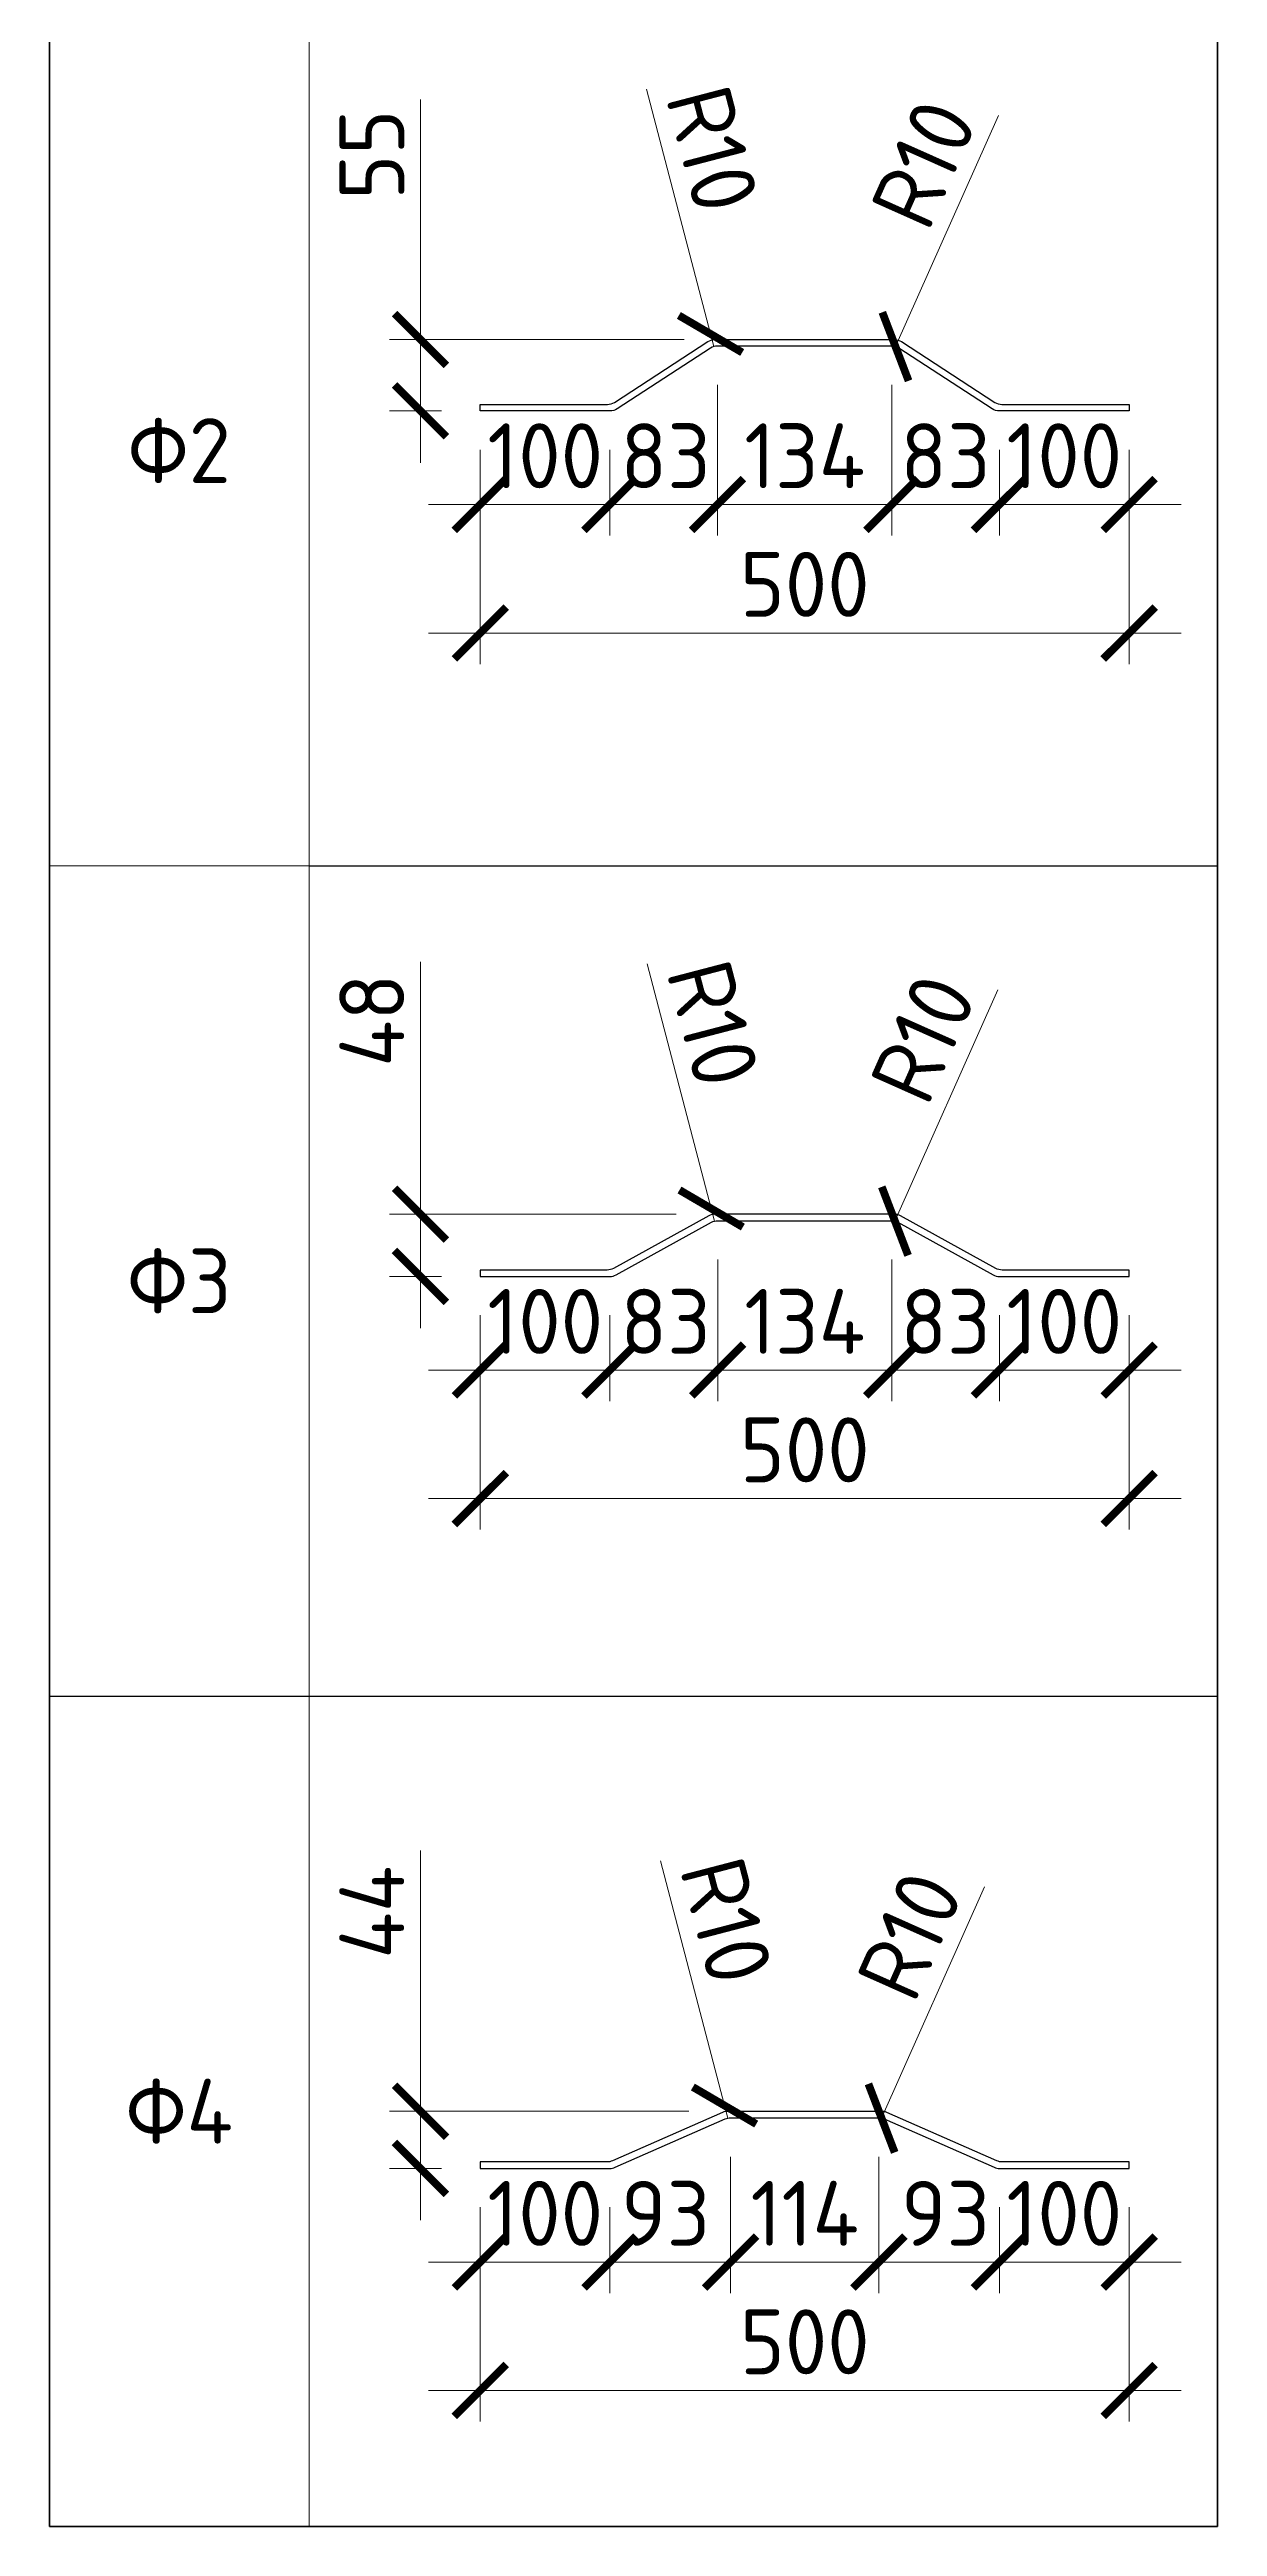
# Model space of a CAD drawing. Header units: millimetres. Extents: x -65574 to 111613, y -106550 to -50518.
# Drawn here: x 110592 to 111492, y -73255 to -71346 of the extents above; entities that cross this region are included whole.
import ezdxf

# ---------------------------------------------------------------- set-up
doc = ezdxf.new("R2010")
doc.units = ezdxf.units.MM
doc.layers.get('Defpoints').update_dxf_attribs({"color": 6})
doc.styles.add('GOST-2.304_Type-B', font='GOST Common.ttf')
doc.dimstyles.new('УРСТ', dxfattribs={"dimtxt": 2.5, "dimasz": 2, "dimexe": 1.2, "dimexo": 1.5, "dimtad": 1, "dimdec": 0, "dimrnd": 1, "dimtxsty": 'GOST-2.304_Type-B', "dimblk": 'ARCHTICK', "dimcen": 2, "dimdle": 2, "dimazin": 3, "dimtfac": 1, "dimtdec": 0, "dimtmove": 1, "dimatfit": 0, "dimldrblk": 'NONE', "dimlwd": 15, "dimlwe": 15, "dimarcsym": 0})

# ---------------------------------------------------------------- blocks, each defined once
blk = doc.blocks.new('*T36')
at = {"color": 7, "lineweight": 50, "transparency": 16777216}
for p, q in [((0, 0), (900, 0)), ((0, 0), (0, -6910)), ((900, 0), (900, -6910)), ((0, -6910), (900, -6910))]:
    blk.add_line(p, q, dxfattribs=at)
at = {"color": 7, "lineweight": 20, "transparency": 16777216}
for p, q in [((200, 0), (200, -6910)), ((0, -150), (900, -150)), ((0, -950), (900, -950)), ((0, -1750), (900, -1750)), ((0, -2750), (900, -2750)), ((0, -3550), (900, -3550)), ((200, -4350), (900, -4350)), ((0, -4990), (900, -4990))]:
    blk.add_line(p, q, dxfattribs=at)
at = {"color": 0, "lineweight": -2, "transparency": 16777216}
blk.add_line((0, -4350), (200, -4350), dxfattribs=at)
at = {"color": 7, "lineweight": 15, "transparency": 16777216}
blk.add_line((0, -5630), (900, -5630), dxfattribs=at)
at = {"color": 7, "lineweight": -2, "transparency": 16777216}
blk.add_line((0, -6270), (900, -6270), dxfattribs=at)
at = {"transparency": 16777216, "attachment_point": 5, "style": 'GOST-2.304_Type-B'}
for s, insert, char_height, width in [('Поз.', (100, -75), 50, 199.4), ('{\\H20x;Эскиз}', (550, -75), 2.5, 699.4), ('{\\H0.28571x;11}', (100, -550), 175, 199.4), ('12', (100, -1350), 50, 199.4), ('{\\H0.28571x;13}', (100, -2250), 175, 199.4), ('14', (100, -3150), 50, 199.4), ('{\\H0.28571x;15}', (100, -3950), 175, 199.4), ('Ф1', (100, -4670), 50, 199.4), ('Ф2', (100, -5310), 50, 199.4), ('Ф3', (100, -5950), 50, 199.4), ('Ф4', (100, -6590), 50, 199.4)]:
    blk.add_mtext(s, dxfattribs=dict(at, insert=insert, char_height=char_height, width=width))
blk = doc.blocks.new('_ArchTick')
at = {"color": 0, "linetype": 'ByBlock', "const_width": 0.15}
blk.add_lwpolyline([(-0.5, -0.5), (0.5, 0.5)], dxfattribs=at)
blk = doc.blocks.new('*D48')
at = {"color": 0, "lineweight": 15, "transparency": 16777216}
for p, q in [((110924.4, -71654.3), (110924.4, -71720.4)), ((111024.3, -71654.3), (111024.3, -71720.4)), ((110884.4, -71696.4), (111064.3, -71696.4))]:
    blk.add_line(p, q, dxfattribs=at)
at = {"layer": 'Defpoints', "color": 0, "lineweight": -2, "transparency": 16777216}
for p in [(110924.4, -71624.3), (111024.3, -71624.3), (111024.3, -71696.4)]:
    blk.add_point(p, dxfattribs=at)
at = {"color": 0, "lineweight": 15, "transparency": 16777216, "xscale": 40, "yscale": 40, "zscale": 40, "rotation": 180}
blk.add_blockref('_ArchTick', (110924.4, -71696.4), dxfattribs=at)
at = {"color": 0, "lineweight": 15, "transparency": 16777216, "xscale": 40, "yscale": 40, "zscale": 40}
blk.add_blockref('_ArchTick', (111024.3, -71696.4), dxfattribs=at)
at = {"color": 0, "lineweight": 15, "transparency": 16777216, "insert": (110974.4, -71658.9), "char_height": 50, "attachment_point": 5, "style": 'GOST-2.304_Type-B'}
blk.add_mtext('\\A1;100', dxfattribs=at)
blk = doc.blocks.new('_None')
blk = doc.blocks.new('*D49')
at = {"color": 0, "lineweight": 15, "transparency": 16777216}
for p, q in [((111107.2, -71604.3), (111107.2, -71720.4)), ((111024.3, -71654.3), (111024.3, -71720.4)), ((110984.3, -71696.4), (111147.2, -71696.4))]:
    blk.add_line(p, q, dxfattribs=at)
at = {"layer": 'Defpoints', "color": 0, "lineweight": -2, "transparency": 16777216}
for p in [(111107.2, -71574.3), (111024.3, -71624.3), (111107.2, -71696.4)]:
    blk.add_point(p, dxfattribs=at)
at = {"color": 0, "lineweight": 15, "transparency": 16777216, "xscale": 40, "yscale": 40, "zscale": 40, "rotation": 180}
blk.add_blockref('_ArchTick', (111024.3, -71696.4), dxfattribs=at)
at = {"color": 0, "lineweight": 15, "transparency": 16777216, "xscale": 40, "yscale": 40, "zscale": 40}
blk.add_blockref('_ArchTick', (111107.2, -71696.4), dxfattribs=at)
at = {"color": 0, "lineweight": 15, "transparency": 16777216, "insert": (111067.2, -71658.9), "char_height": 50, "attachment_point": 5, "style": 'GOST-2.304_Type-B'}
blk.add_mtext('\\A1;83', dxfattribs=at)
blk = doc.blocks.new('*D50')
at = {"color": 0, "lineweight": 15, "transparency": 16777216}
for p, q in [((111107.2, -71604.3), (111107.2, -71720.4)), ((111241.5, -71604.3), (111241.5, -71720.4)), ((111067.2, -71696.4), (111281.5, -71696.4))]:
    blk.add_line(p, q, dxfattribs=at)
at = {"layer": 'Defpoints', "color": 0, "lineweight": -2, "transparency": 16777216}
for p in [(111107.2, -71574.3), (111241.5, -71574.3), (111241.5, -71696.4)]:
    blk.add_point(p, dxfattribs=at)
at = {"color": 0, "lineweight": 15, "transparency": 16777216, "xscale": 40, "yscale": 40, "zscale": 40, "rotation": 180}
blk.add_blockref('_ArchTick', (111107.2, -71696.4), dxfattribs=at)
at = {"color": 0, "lineweight": 15, "transparency": 16777216, "xscale": 40, "yscale": 40, "zscale": 40}
blk.add_blockref('_ArchTick', (111241.5, -71696.4), dxfattribs=at)
at = {"color": 0, "lineweight": 15, "transparency": 16777216, "insert": (111174.4, -71658.9), "char_height": 50, "attachment_point": 5, "style": 'GOST-2.304_Type-B'}
blk.add_mtext('\\A1;134', dxfattribs=at)
blk = doc.blocks.new('*D51')
at = {"color": 0, "lineweight": 15, "transparency": 16777216}
for p, q in [((111241.5, -71604.3), (111241.5, -71720.4)), ((111324.4, -71654.3), (111324.4, -71720.4)), ((111201.5, -71696.4), (111364.4, -71696.4))]:
    blk.add_line(p, q, dxfattribs=at)
at = {"layer": 'Defpoints', "color": 0, "lineweight": -2, "transparency": 16777216}
for p in [(111241.5, -71574.3), (111324.4, -71624.3), (111324.4, -71696.4)]:
    blk.add_point(p, dxfattribs=at)
at = {"color": 0, "lineweight": 15, "transparency": 16777216, "xscale": 40, "yscale": 40, "zscale": 40, "rotation": 180}
blk.add_blockref('_ArchTick', (111241.5, -71696.4), dxfattribs=at)
at = {"color": 0, "lineweight": 15, "transparency": 16777216, "xscale": 40, "yscale": 40, "zscale": 40}
blk.add_blockref('_ArchTick', (111324.4, -71696.4), dxfattribs=at)
at = {"color": 0, "lineweight": 15, "transparency": 16777216, "insert": (111282.9, -71658.9), "char_height": 50, "attachment_point": 5, "style": 'GOST-2.304_Type-B'}
blk.add_mtext('\\A1;83', dxfattribs=at)
blk = doc.blocks.new('*D52')
at = {"color": 0, "lineweight": 15, "transparency": 16777216}
for p, q in [((111324.4, -71654.3), (111324.4, -71720.4)), ((111424.4, -71654.3), (111424.4, -71720.4)), ((111284.4, -71696.4), (111464.4, -71696.4))]:
    blk.add_line(p, q, dxfattribs=at)
at = {"layer": 'Defpoints', "color": 0, "lineweight": -2, "transparency": 16777216}
for p in [(111324.4, -71624.3), (111424.4, -71624.3), (111424.4, -71696.4)]:
    blk.add_point(p, dxfattribs=at)
at = {"color": 0, "lineweight": 15, "transparency": 16777216, "xscale": 40, "yscale": 40, "zscale": 40, "rotation": 180}
blk.add_blockref('_ArchTick', (111324.4, -71696.4), dxfattribs=at)
at = {"color": 0, "lineweight": 15, "transparency": 16777216, "xscale": 40, "yscale": 40, "zscale": 40}
blk.add_blockref('_ArchTick', (111424.4, -71696.4), dxfattribs=at)
at = {"color": 0, "lineweight": 15, "transparency": 16777216, "insert": (111374.4, -71658.9), "char_height": 50, "attachment_point": 5, "style": 'GOST-2.304_Type-B'}
blk.add_mtext('\\A1;100', dxfattribs=at)
blk = doc.blocks.new('*D53')
at = {"color": 0, "lineweight": 15, "transparency": 16777216}
for p, q in [((110924.4, -71654.3), (110924.4, -71819.5)), ((111424.4, -71654.3), (111424.4, -71819.5)), ((110884.4, -71795.5), (111464.4, -71795.5))]:
    blk.add_line(p, q, dxfattribs=at)
at = {"layer": 'Defpoints', "color": 0, "lineweight": -2, "transparency": 16777216}
for p in [(110924.4, -71624.3), (111424.4, -71624.3), (111424.4, -71795.5)]:
    blk.add_point(p, dxfattribs=at)
at = {"color": 0, "lineweight": 15, "transparency": 16777216, "xscale": 40, "yscale": 40, "zscale": 40, "rotation": 180}
blk.add_blockref('_ArchTick', (110924.4, -71795.5), dxfattribs=at)
at = {"color": 0, "lineweight": 15, "transparency": 16777216, "xscale": 40, "yscale": 40, "zscale": 40}
blk.add_blockref('_ArchTick', (111424.4, -71795.5), dxfattribs=at)
at = {"color": 0, "lineweight": 15, "transparency": 16777216, "insert": (111174.4, -71758), "char_height": 50, "attachment_point": 5, "style": 'GOST-2.304_Type-B'}
blk.add_mtext('\\A1;500', dxfattribs=at)
blk = doc.blocks.new('*D54')
at = {"color": 0, "lineweight": 15, "transparency": 16777216}
for p, q in [((110878.3, -71384.3), (110878.3, -71569.3)), ((110878.3, -71569.3), (110878.3, -71529.3)), ((111081.6, -71569.3), (110854.3, -71569.3)), ((110878.3, -71569.3), (110878.3, -71624.3)), ((110878.3, -71569.3), (110878.3, -71624.3)), ((110894.4, -71624.3), (110854.3, -71624.3)), ((110878.3, -71624.3), (110878.3, -71664.3))]:
    blk.add_line(p, q, dxfattribs=at)
at = {"layer": 'Defpoints', "color": 0, "lineweight": -2, "transparency": 16777216}
for p in [(111111.6, -71569.3), (110878.3, -71624.3), (110924.4, -71624.3)]:
    blk.add_point(p, dxfattribs=at)
at = {"color": 0, "lineweight": 15, "transparency": 16777216, "xscale": 40, "yscale": 40, "zscale": 40}
for p, rotation in [((110878.3, -71569.3), 270), ((110878.3, -71624.3), 90)]:
    blk.add_blockref('_ArchTick', p, dxfattribs=dict(at, rotation=rotation))
at = {"color": 0, "lineweight": 15, "transparency": 16777216, "insert": (110840.8, -71426.8), "char_height": 50, "attachment_point": 5, "rotation": 90, "style": 'GOST-2.304_Type-B'}
blk.add_mtext('\\A1;55', dxfattribs=at)
blk = doc.blocks.new('*D55')
at = {"color": 0, "lineweight": 15, "transparency": 16777216}
blk.add_line((111323.7, -71396.6), (111244.3, -71574.7), dxfattribs=at)
at = {"layer": 'Defpoints', "color": 0, "lineweight": -2, "transparency": 16777216}
for p in [(111248.4, -71565.6), (111244.3, -71574.7)]:
    blk.add_point(p, dxfattribs=at)
at = {"color": 0, "lineweight": 15, "transparency": 16777216, "xscale": 40, "yscale": 40, "zscale": 40, "rotation": 245.9743672828913}
blk.add_blockref('_ArchTick', (111244.3, -71574.7), dxfattribs=at)
at = {"color": 0, "lineweight": 15, "transparency": 16777216, "insert": (111266.1, -71433.8), "char_height": 50, "attachment_point": 5, "rotation": 65.9744, "style": 'GOST-2.304_Type-B'}
blk.add_mtext('\\A1;R10', dxfattribs=at)
blk = doc.blocks.new('*D56')
at = {"color": 0, "lineweight": 15, "transparency": 16777216}
for p in [(111052.5, -71376.4), (111104.4, -71574.7)]:
    blk.add_line(p, (111101.8, -71565), dxfattribs=at)
at = {"layer": 'Defpoints', "color": 0, "lineweight": -2, "transparency": 16777216}
for p in [(111101.8, -71565), (111104.4, -71574.7)]:
    blk.add_point(p, dxfattribs=at)
at = {"color": 0, "lineweight": 15, "transparency": 16777216, "xscale": 40, "yscale": 40, "zscale": 40, "rotation": 284.660519879294}
blk.add_blockref('_ArchTick', (111101.8, -71565), dxfattribs=at)
at = {"color": 0, "lineweight": 15, "transparency": 16777216, "insert": (111103.3, -71422.5), "char_height": 50, "attachment_point": 5, "rotation": 284.6605, "style": 'GOST-2.304_Type-B'}
blk.add_mtext('\\A1;R10', dxfattribs=at)
blk = doc.blocks.new('ф-3')
at = {"color": 2, "lineweight": -2}
blk.add_lwpolyline([(50719.5, -71227.4, 0.145063), (50721.1, -71222), (50721.1, -71152.8), (50721.1, -71083.6, 0.145063), (50719.5, -71078.2), (50672.7, -71006.2, -0.145063), (50671.1, -71000.8), (50671.1, -70902.8), (50666.1, -70902.8), (50666.1, -71002.8, 0.145063), (50667.7, -71008.2), (50714.5, -71080.2, -0.145063), (50716.1, -71085.7), (50716.1, -71152.8), (50716.1, -71219.9, -0.145063), (50714.5, -71225.4), (50667.7, -71297.3, 0.145063), (50666.1, -71302.8), (50666.1, -71402.8), (50671.1, -71402.8), (50671.1, -71304.8, -0.145063), (50672.7, -71299.4)], format="xyb", close=True, dxfattribs=at)
blk = doc.blocks.new('ФИКСАТОРРРРР')
at = {"color": 6, "lineweight": -2}
blk.add_lwpolyline([(109575.7, -70972.8), (109477.9, -70972.8, -0.126741), (109473, -70971.5), (109399.6, -70931, 0.126741), (109394.8, -70929.8), (109325.7, -70929.8), (109256.7, -70929.8, 0.126741), (109251.8, -70931), (109178.4, -70971.5, -0.126741), (109173.6, -70972.8), (109075.7, -70972.8), (109075.7, -70977.8), (109175.6, -70977.8, 0.126741), (109180.4, -70976.5), (109253.9, -70936, -0.126741), (109258.7, -70934.8), (109325.7, -70934.8), (109392.8, -70934.8, -0.126741), (109397.6, -70936), (109471, -70976.5, 0.126741), (109475.8, -70977.8), (109575.7, -70977.8)], format="xyb", close=True, dxfattribs=at)
blk = doc.blocks.new('ываыуааыу')
at = {"color": 3, "lineweight": -2}
blk.add_lwpolyline([(109751.9, 31840.3), (109836.7, 31803, 0.103926), (109840.8, 31802.1), (109938.6, 31802.1), (109938.6, 31797.1), (109838.7, 31797.1, -0.103926), (109834.7, 31798), (109749.8, 31835.3, 0.103926), (109745.8, 31836.1), (109631.5, 31836.1, 0.103926), (109627.4, 31835.3), (109542.6, 31798, -0.103926), (109538.5, 31797.1), (109438.6, 31797.1), (109438.6, 31802.1), (109536.5, 31802.1, 0.103926), (109540.5, 31803), (109625.3, 31840.3, -0.103926), (109629.4, 31841.1), (109747.9, 31841.1, -0.103926)], format="xyb", close=True, dxfattribs=at)
blk = doc.blocks.new('*D206')
at = {"color": 0, "lineweight": 15, "transparency": 16777216}
blk.add_line((111323.3, -72070.6), (111243.9, -72248.8), dxfattribs=at)
at = {"layer": 'Defpoints', "color": 0, "lineweight": -2, "transparency": 16777216}
for p in [(111248, -72239.6), (111243.9, -72248.8)]:
    blk.add_point(p, dxfattribs=at)
at = {"color": 0, "lineweight": 15, "transparency": 16777216, "xscale": 40, "yscale": 40, "zscale": 40, "rotation": 245.9743672828913}
blk.add_blockref('_ArchTick', (111243.9, -72248.8), dxfattribs=at)
at = {"color": 0, "lineweight": 15, "transparency": 16777216, "insert": (111265.6, -72107.9), "char_height": 50, "attachment_point": 5, "rotation": 65.9744, "style": 'GOST-2.304_Type-B'}
blk.add_mtext('\\A1;R10', dxfattribs=at)
blk = doc.blocks.new('*D207')
at = {"color": 0, "lineweight": 15, "transparency": 16777216}
for p in [(111052.9, -72050.4), (111104.8, -72248.8)]:
    blk.add_line(p, (111102.3, -72239.1), dxfattribs=at)
at = {"layer": 'Defpoints', "color": 0, "lineweight": -2, "transparency": 16777216}
for p in [(111102.3, -72239.1), (111104.8, -72248.8)]:
    blk.add_point(p, dxfattribs=at)
at = {"color": 0, "lineweight": 15, "transparency": 16777216, "xscale": 40, "yscale": 40, "zscale": 40, "rotation": 284.660519879294}
blk.add_blockref('_ArchTick', (111102.3, -72239.1), dxfattribs=at)
at = {"color": 0, "lineweight": 15, "transparency": 16777216, "insert": (111103.8, -72096.6), "char_height": 50, "attachment_point": 5, "rotation": 284.6605, "style": 'GOST-2.304_Type-B'}
blk.add_mtext('\\A1;R10', dxfattribs=at)
blk = doc.blocks.new('*D208')
at = {"color": 0, "lineweight": 15, "transparency": 16777216}
for p, q in [((110924.4, -72321.4), (110924.4, -72387.6)), ((111024.3, -72321.4), (111024.3, -72387.6)), ((110884.4, -72363.6), (111064.3, -72363.6))]:
    blk.add_line(p, q, dxfattribs=at)
at = {"layer": 'Defpoints', "color": 0, "lineweight": -2, "transparency": 16777216}
for p in [(110924.4, -72291.4), (111024.3, -72291.4), (111024.3, -72363.6)]:
    blk.add_point(p, dxfattribs=at)
at = {"color": 0, "lineweight": 15, "transparency": 16777216, "xscale": 40, "yscale": 40, "zscale": 40, "rotation": 180}
blk.add_blockref('_ArchTick', (110924.4, -72363.6), dxfattribs=at)
at = {"color": 0, "lineweight": 15, "transparency": 16777216, "xscale": 40, "yscale": 40, "zscale": 40}
blk.add_blockref('_ArchTick', (111024.3, -72363.6), dxfattribs=at)
at = {"color": 0, "lineweight": 15, "transparency": 16777216, "insert": (110974.4, -72326.1), "char_height": 50, "attachment_point": 5, "style": 'GOST-2.304_Type-B'}
blk.add_mtext('\\A1;100', dxfattribs=at)
blk = doc.blocks.new('*D209')
at = {"color": 0, "lineweight": 15, "transparency": 16777216}
for p, q in [((111107.3, -72278.4), (111107.3, -72387.6)), ((111024.3, -72321.4), (111024.3, -72387.6)), ((110984.3, -72363.6), (111147.3, -72363.6))]:
    blk.add_line(p, q, dxfattribs=at)
at = {"layer": 'Defpoints', "color": 0, "lineweight": -2, "transparency": 16777216}
for p in [(111107.3, -72248.4), (111024.3, -72291.4), (111107.3, -72363.6)]:
    blk.add_point(p, dxfattribs=at)
at = {"color": 0, "lineweight": 15, "transparency": 16777216, "xscale": 40, "yscale": 40, "zscale": 40, "rotation": 180}
blk.add_blockref('_ArchTick', (111024.3, -72363.6), dxfattribs=at)
at = {"color": 0, "lineweight": 15, "transparency": 16777216, "xscale": 40, "yscale": 40, "zscale": 40}
blk.add_blockref('_ArchTick', (111107.3, -72363.6), dxfattribs=at)
at = {"color": 0, "lineweight": 15, "transparency": 16777216, "insert": (111067.2, -72326.1), "char_height": 50, "attachment_point": 5, "style": 'GOST-2.304_Type-B'}
blk.add_mtext('\\A1;83', dxfattribs=at)
blk = doc.blocks.new('*D210')
at = {"color": 0, "lineweight": 15, "transparency": 16777216}
for p, q in [((111107.3, -72278.4), (111107.3, -72387.6)), ((111241.4, -72278.4), (111241.4, -72387.6)), ((111067.3, -72363.6), (111281.4, -72363.6))]:
    blk.add_line(p, q, dxfattribs=at)
at = {"layer": 'Defpoints', "color": 0, "lineweight": -2, "transparency": 16777216}
for p in [(111107.3, -72248.4), (111241.4, -72248.4), (111241.4, -72363.6)]:
    blk.add_point(p, dxfattribs=at)
at = {"color": 0, "lineweight": 15, "transparency": 16777216, "xscale": 40, "yscale": 40, "zscale": 40, "rotation": 180}
blk.add_blockref('_ArchTick', (111107.3, -72363.6), dxfattribs=at)
at = {"color": 0, "lineweight": 15, "transparency": 16777216, "xscale": 40, "yscale": 40, "zscale": 40}
blk.add_blockref('_ArchTick', (111241.4, -72363.6), dxfattribs=at)
at = {"color": 0, "lineweight": 15, "transparency": 16777216, "insert": (111174.4, -72326.1), "char_height": 50, "attachment_point": 5, "style": 'GOST-2.304_Type-B'}
blk.add_mtext('\\A1;134', dxfattribs=at)
blk = doc.blocks.new('*D211')
at = {"color": 0, "lineweight": 15, "transparency": 16777216}
for p, q in [((111241.4, -72278.4), (111241.4, -72387.6)), ((111324.4, -72321.4), (111324.4, -72387.6)), ((111201.4, -72363.6), (111364.4, -72363.6))]:
    blk.add_line(p, q, dxfattribs=at)
at = {"layer": 'Defpoints', "color": 0, "lineweight": -2, "transparency": 16777216}
for p in [(111241.4, -72248.4), (111324.4, -72291.4), (111324.4, -72363.6)]:
    blk.add_point(p, dxfattribs=at)
at = {"color": 0, "lineweight": 15, "transparency": 16777216, "xscale": 40, "yscale": 40, "zscale": 40, "rotation": 180}
blk.add_blockref('_ArchTick', (111241.4, -72363.6), dxfattribs=at)
at = {"color": 0, "lineweight": 15, "transparency": 16777216, "xscale": 40, "yscale": 40, "zscale": 40}
blk.add_blockref('_ArchTick', (111324.4, -72363.6), dxfattribs=at)
at = {"color": 0, "lineweight": 15, "transparency": 16777216, "insert": (111282.9, -72326.1), "char_height": 50, "attachment_point": 5, "style": 'GOST-2.304_Type-B'}
blk.add_mtext('\\A1;83', dxfattribs=at)
blk = doc.blocks.new('*D212')
at = {"color": 0, "lineweight": 15, "transparency": 16777216}
for p, q in [((111324.4, -72321.4), (111324.4, -72387.6)), ((111424.4, -72321.4), (111424.4, -72387.6)), ((111284.4, -72363.6), (111464.4, -72363.6))]:
    blk.add_line(p, q, dxfattribs=at)
at = {"layer": 'Defpoints', "color": 0, "lineweight": -2, "transparency": 16777216}
for p in [(111324.4, -72291.4), (111424.4, -72291.4), (111424.4, -72363.6)]:
    blk.add_point(p, dxfattribs=at)
at = {"color": 0, "lineweight": 15, "transparency": 16777216, "xscale": 40, "yscale": 40, "zscale": 40, "rotation": 180}
blk.add_blockref('_ArchTick', (111324.4, -72363.6), dxfattribs=at)
at = {"color": 0, "lineweight": 15, "transparency": 16777216, "xscale": 40, "yscale": 40, "zscale": 40}
blk.add_blockref('_ArchTick', (111424.4, -72363.6), dxfattribs=at)
at = {"color": 0, "lineweight": 15, "transparency": 16777216, "insert": (111374.4, -72326.1), "char_height": 50, "attachment_point": 5, "style": 'GOST-2.304_Type-B'}
blk.add_mtext('\\A1;100', dxfattribs=at)
blk = doc.blocks.new('*D213')
at = {"color": 0, "lineweight": 15, "transparency": 16777216}
for p, q in [((110924.4, -72321.4), (110924.4, -72486.6)), ((111424.4, -72321.4), (111424.4, -72486.6)), ((110884.4, -72462.6), (111464.4, -72462.6))]:
    blk.add_line(p, q, dxfattribs=at)
at = {"layer": 'Defpoints', "color": 0, "lineweight": -2, "transparency": 16777216}
for p in [(110924.4, -72291.4), (111424.4, -72291.4), (111424.4, -72462.6)]:
    blk.add_point(p, dxfattribs=at)
at = {"color": 0, "lineweight": 15, "transparency": 16777216, "xscale": 40, "yscale": 40, "zscale": 40, "rotation": 180}
blk.add_blockref('_ArchTick', (110924.4, -72462.6), dxfattribs=at)
at = {"color": 0, "lineweight": 15, "transparency": 16777216, "xscale": 40, "yscale": 40, "zscale": 40}
blk.add_blockref('_ArchTick', (111424.4, -72462.6), dxfattribs=at)
at = {"color": 0, "lineweight": 15, "transparency": 16777216, "insert": (111174.4, -72425.1), "char_height": 50, "attachment_point": 5, "style": 'GOST-2.304_Type-B'}
blk.add_mtext('\\A1;500', dxfattribs=at)
blk = doc.blocks.new('*D214')
at = {"color": 0, "lineweight": 15, "transparency": 16777216}
for p, q in [((110878.3, -72049), (110878.3, -72243.4)), ((110878.3, -72243.4), (110878.3, -72203.4)), ((111075.3, -72243.4), (110854.3, -72243.4)), ((110878.3, -72243.4), (110878.3, -72291.4)), ((110878.3, -72243.4), (110878.3, -72291.4)), ((110894.4, -72291.4), (110854.3, -72291.4)), ((110878.3, -72291.4), (110878.3, -72331.4))]:
    blk.add_line(p, q, dxfattribs=at)
at = {"layer": 'Defpoints', "color": 0, "lineweight": -2, "transparency": 16777216}
for p in [(111105.3, -72243.4), (110878.3, -72291.4), (110924.4, -72291.4)]:
    blk.add_point(p, dxfattribs=at)
at = {"color": 0, "lineweight": 15, "transparency": 16777216, "xscale": 40, "yscale": 40, "zscale": 40}
for p, rotation in [((110878.3, -72243.4), 270), ((110878.3, -72291.4), 90)]:
    blk.add_blockref('_ArchTick', p, dxfattribs=dict(at, rotation=rotation))
at = {"color": 0, "lineweight": 15, "transparency": 16777216, "insert": (110840.8, -72094), "char_height": 50, "attachment_point": 5, "rotation": 90, "style": 'GOST-2.304_Type-B'}
blk.add_mtext('\\A1;48', dxfattribs=at)
blk = doc.blocks.new('*D215')
at = {"color": 0, "lineweight": 15, "transparency": 16777216}
blk.add_line((111313, -72762), (111233.6, -72940.2), dxfattribs=at)
at = {"layer": 'Defpoints', "color": 0, "lineweight": -2, "transparency": 16777216}
for p in [(111233.6, -72940.2), (111237.6, -72931)]:
    blk.add_point(p, dxfattribs=at)
at = {"color": 0, "lineweight": 15, "transparency": 16777216, "xscale": 40, "yscale": 40, "zscale": 40, "rotation": 245.9743672829674}
blk.add_blockref('_ArchTick', (111233.6, -72940.2), dxfattribs=at)
at = {"color": 0, "lineweight": 15, "transparency": 16777216, "insert": (111255.3, -72799.3), "char_height": 50, "attachment_point": 5, "rotation": 65.9744, "style": 'GOST-2.304_Type-B'}
blk.add_mtext('\\A1;R10', dxfattribs=at)
blk = doc.blocks.new('*D216')
at = {"color": 0, "lineweight": 15, "transparency": 16777216}
for p in [(111063.2, -72741.8), (111115.1, -72940.2)]:
    blk.add_line(p, (111112.6, -72930.5), dxfattribs=at)
at = {"layer": 'Defpoints', "color": 0, "lineweight": -2, "transparency": 16777216}
for p in [(111112.6, -72930.5), (111115.1, -72940.2)]:
    blk.add_point(p, dxfattribs=at)
at = {"color": 0, "lineweight": 15, "transparency": 16777216, "xscale": 40, "yscale": 40, "zscale": 40, "rotation": 284.6605198794554}
blk.add_blockref('_ArchTick', (111112.6, -72930.5), dxfattribs=at)
at = {"color": 0, "lineweight": 15, "transparency": 16777216, "insert": (111114.1, -72788), "char_height": 50, "attachment_point": 5, "rotation": 284.6605, "style": 'GOST-2.304_Type-B'}
blk.add_mtext('\\A1;R10', dxfattribs=at)
blk = doc.blocks.new('*D217')
at = {"color": 0, "lineweight": 15, "transparency": 16777216}
for p, q in [((110924.4, -73008.9), (110924.4, -73075.1)), ((111024.3, -73008.9), (111024.3, -73075.1)), ((110884.4, -73051.1), (111064.3, -73051.1))]:
    blk.add_line(p, q, dxfattribs=at)
at = {"layer": 'Defpoints', "color": 0, "lineweight": -2, "transparency": 16777216}
for p in [(110924.4, -72978.9), (111024.3, -72978.9), (111024.3, -73051.1)]:
    blk.add_point(p, dxfattribs=at)
at = {"color": 0, "lineweight": 15, "transparency": 16777216, "xscale": 40, "yscale": 40, "zscale": 40, "rotation": 180}
blk.add_blockref('_ArchTick', (110924.4, -73051.1), dxfattribs=at)
at = {"color": 0, "lineweight": 15, "transparency": 16777216, "xscale": 40, "yscale": 40, "zscale": 40}
blk.add_blockref('_ArchTick', (111024.3, -73051.1), dxfattribs=at)
at = {"color": 0, "lineweight": 15, "transparency": 16777216, "insert": (110974.4, -73013.6), "char_height": 50, "attachment_point": 5, "style": 'GOST-2.304_Type-B'}
blk.add_mtext('\\A1;100', dxfattribs=at)
blk = doc.blocks.new('*D218')
at = {"color": 0, "lineweight": 15, "transparency": 16777216}
for p, q in [((111117.2, -72969.9), (111117.2, -73075.1)), ((111024.3, -73008.9), (111024.3, -73075.1)), ((110984.3, -73051.1), (111157.2, -73051.1))]:
    blk.add_line(p, q, dxfattribs=at)
at = {"layer": 'Defpoints', "color": 0, "lineweight": -2, "transparency": 16777216}
for p in [(111117.2, -72939.9), (111024.3, -72978.9), (111117.2, -73051.1)]:
    blk.add_point(p, dxfattribs=at)
at = {"color": 0, "lineweight": 15, "transparency": 16777216, "xscale": 40, "yscale": 40, "zscale": 40, "rotation": 180}
blk.add_blockref('_ArchTick', (111024.3, -73051.1), dxfattribs=at)
at = {"color": 0, "lineweight": 15, "transparency": 16777216, "xscale": 40, "yscale": 40, "zscale": 40}
blk.add_blockref('_ArchTick', (111117.2, -73051.1), dxfattribs=at)
at = {"color": 0, "lineweight": 15, "transparency": 16777216, "insert": (111067.2, -73013.6), "char_height": 50, "attachment_point": 5, "style": 'GOST-2.304_Type-B'}
blk.add_mtext('\\A1;93', dxfattribs=at)
blk = doc.blocks.new('*D219')
at = {"color": 0, "lineweight": 15, "transparency": 16777216}
for p, q in [((111117.2, -72969.9), (111117.2, -73075.1)), ((111231.5, -72969.9), (111231.5, -73075.1)), ((111077.2, -73051.1), (111271.5, -73051.1))]:
    blk.add_line(p, q, dxfattribs=at)
at = {"layer": 'Defpoints', "color": 0, "lineweight": -2, "transparency": 16777216}
for p in [(111117.2, -72939.9), (111231.5, -72939.9), (111231.5, -73051.1)]:
    blk.add_point(p, dxfattribs=at)
at = {"color": 0, "lineweight": 15, "transparency": 16777216, "xscale": 40, "yscale": 40, "zscale": 40, "rotation": 180}
blk.add_blockref('_ArchTick', (111117.2, -73051.1), dxfattribs=at)
at = {"color": 0, "lineweight": 15, "transparency": 16777216, "xscale": 40, "yscale": 40, "zscale": 40}
blk.add_blockref('_ArchTick', (111231.5, -73051.1), dxfattribs=at)
at = {"color": 0, "lineweight": 15, "transparency": 16777216, "insert": (111174.4, -73013.6), "char_height": 50, "attachment_point": 5, "style": 'GOST-2.304_Type-B'}
blk.add_mtext('\\A1;114', dxfattribs=at)
blk = doc.blocks.new('*D220')
at = {"color": 0, "lineweight": 15, "transparency": 16777216}
for p, q in [((111231.5, -72969.9), (111231.5, -73075.1)), ((111324.4, -73008.9), (111324.4, -73075.1)), ((111191.5, -73051.1), (111364.4, -73051.1))]:
    blk.add_line(p, q, dxfattribs=at)
at = {"layer": 'Defpoints', "color": 0, "lineweight": -2, "transparency": 16777216}
for p in [(111231.5, -72939.9), (111324.4, -72978.9), (111324.4, -73051.1)]:
    blk.add_point(p, dxfattribs=at)
at = {"color": 0, "lineweight": 15, "transparency": 16777216, "xscale": 40, "yscale": 40, "zscale": 40, "rotation": 180}
blk.add_blockref('_ArchTick', (111231.5, -73051.1), dxfattribs=at)
at = {"color": 0, "lineweight": 15, "transparency": 16777216, "xscale": 40, "yscale": 40, "zscale": 40}
blk.add_blockref('_ArchTick', (111324.4, -73051.1), dxfattribs=at)
at = {"color": 0, "lineweight": 15, "transparency": 16777216, "insert": (111282.9, -73013.6), "char_height": 50, "attachment_point": 5, "style": 'GOST-2.304_Type-B'}
blk.add_mtext('\\A1;93', dxfattribs=at)
blk = doc.blocks.new('*D221')
at = {"color": 0, "lineweight": 15, "transparency": 16777216}
for p, q in [((111324.4, -73008.9), (111324.4, -73075.1)), ((111424.4, -73008.9), (111424.4, -73075.1)), ((111284.4, -73051.1), (111464.4, -73051.1))]:
    blk.add_line(p, q, dxfattribs=at)
at = {"layer": 'Defpoints', "color": 0, "lineweight": -2, "transparency": 16777216}
for p in [(111324.4, -72978.9), (111424.4, -72978.9), (111424.4, -73051.1)]:
    blk.add_point(p, dxfattribs=at)
at = {"color": 0, "lineweight": 15, "transparency": 16777216, "xscale": 40, "yscale": 40, "zscale": 40, "rotation": 180}
blk.add_blockref('_ArchTick', (111324.4, -73051.1), dxfattribs=at)
at = {"color": 0, "lineweight": 15, "transparency": 16777216, "xscale": 40, "yscale": 40, "zscale": 40}
blk.add_blockref('_ArchTick', (111424.4, -73051.1), dxfattribs=at)
at = {"color": 0, "lineweight": 15, "transparency": 16777216, "insert": (111374.4, -73013.6), "char_height": 50, "attachment_point": 5, "style": 'GOST-2.304_Type-B'}
blk.add_mtext('\\A1;100', dxfattribs=at)
blk = doc.blocks.new('*D222')
at = {"color": 0, "lineweight": 15, "transparency": 16777216}
for p, q in [((110924.4, -73008.9), (110924.4, -73174.1)), ((111424.4, -73008.9), (111424.4, -73174.1)), ((110884.4, -73150.1), (111464.4, -73150.1))]:
    blk.add_line(p, q, dxfattribs=at)
at = {"layer": 'Defpoints', "color": 0, "lineweight": -2, "transparency": 16777216}
for p in [(110924.4, -72978.9), (111424.4, -72978.9), (111424.4, -73150.1)]:
    blk.add_point(p, dxfattribs=at)
at = {"color": 0, "lineweight": 15, "transparency": 16777216, "xscale": 40, "yscale": 40, "zscale": 40, "rotation": 180}
blk.add_blockref('_ArchTick', (110924.4, -73150.1), dxfattribs=at)
at = {"color": 0, "lineweight": 15, "transparency": 16777216, "xscale": 40, "yscale": 40, "zscale": 40}
blk.add_blockref('_ArchTick', (111424.4, -73150.1), dxfattribs=at)
at = {"color": 0, "lineweight": 15, "transparency": 16777216, "insert": (111174.4, -73112.6), "char_height": 50, "attachment_point": 5, "style": 'GOST-2.304_Type-B'}
blk.add_mtext('\\A1;500', dxfattribs=at)
blk = doc.blocks.new('*D223')
at = {"color": 0, "lineweight": 15, "transparency": 16777216}
for p, q in [((110878.3, -72734), (110878.3, -72934.9)), ((110878.3, -72934.9), (110878.3, -72894.9)), ((111085.1, -72934.9), (110854.3, -72934.9)), ((110878.3, -72934.9), (110878.3, -72978.9)), ((110878.3, -72934.9), (110878.3, -72978.9)), ((110894.4, -72978.9), (110854.3, -72978.9)), ((110878.3, -72978.9), (110878.3, -73018.9))]:
    blk.add_line(p, q, dxfattribs=at)
at = {"layer": 'Defpoints', "color": 0, "lineweight": -2, "transparency": 16777216}
for p in [(111115.1, -72934.9), (110878.3, -72978.9), (110924.4, -72978.9)]:
    blk.add_point(p, dxfattribs=at)
at = {"color": 0, "lineweight": 15, "transparency": 16777216, "xscale": 40, "yscale": 40, "zscale": 40}
for p, rotation in [((110878.3, -72934.9), 270), ((110878.3, -72978.9), 90)]:
    blk.add_blockref('_ArchTick', p, dxfattribs=dict(at, rotation=rotation))
at = {"color": 0, "lineweight": 15, "transparency": 16777216, "insert": (110840.8, -72781.5), "char_height": 50, "attachment_point": 5, "rotation": 90, "style": 'GOST-2.304_Type-B'}
blk.add_mtext('\\A1;44', dxfattribs=at)

msp = doc.modelspace()

# ---------------------------------------------------------------- linework, layer by layer
at = {"lineweight": -2}
msp.add_line((110792.4, -71974.9), (111492.4, -71974.9), dxfattribs=at)

# ---------------------------------------------------------------- block references
msp.add_blockref('*T36', (110592.4, -66344.9))
at = {"lineweight": -2, "xscale": -1, "rotation": 270}
msp.add_blockref('ф-3', (182327.1, -122290.4), dxfattribs=at)
at = {"lineweight": -2}
msp.add_blockref('ФИКСАТОРРРРР', (1848.6, -1313.7), dxfattribs=at)
at = {"lineweight": -2, "xscale": -1}
msp.add_blockref('ываыуааыу', (220863, -104776.1), dxfattribs=at)

# ---------------------------------------------------------------- dimensions: what is measured, and where the dimension line sits
at = {"color": 0, "lineweight": 15}
for center, mpoint, picture, middle in [((111104.4, -71574.7), (111101.8, -71565), '*D56', (111103.3, -71422.5)), ((111104.8, -72248.8), (111102.3, -72239.1), '*D207', (111103.8, -72096.6)), ((111115.1, -72940.2), (111112.6, -72930.5), '*D216', (111114.1, -72788))]:
    dim = msp.add_radius_dim(center=center, mpoint=mpoint, dimstyle='УРСТ', override={"dimscale": 0}, dxfattribs=at)
    dim.commit()
    dim.dimension.update_dxf_attribs({"geometry": picture, "text_midpoint": middle})
for center, mpoint, picture, middle in [((111248.4, -71565.6), (111244.3, -71574.7), '*D55', (111300.3, -71449.1)), ((111248, -72239.6), (111243.9, -72248.8), '*D206', (111299.9, -72123.2)), ((111237.6, -72931), (111233.6, -72940.2), '*D215', (111289.6, -72814.6))]:
    dim = msp.add_radius_dim(center=center, mpoint=mpoint, dimstyle='УРСТ', override={"dimscale": 0}, dxfattribs=at)
    dim.commit()
    dim.dimension.update_dxf_attribs({"geometry": picture, "text_midpoint": middle, "dimtype": 164})
for base, p1, p2, picture, middle in [((110878.3, -71624.3), (111111.6, -71569.3), (110924.4, -71624.3), '*D54', (110879.8, -71426.8)), ((110878.3, -72291.4), (111105.3, -72243.4), (110924.4, -72291.4), '*D214', (110879.8, -72094)), ((110878.3, -72978.9), (111115.1, -72934.9), (110924.4, -72978.9), '*D223', (110879.8, -72781.5))]:
    dim = msp.add_linear_dim(base=base, p1=p1, p2=p2, angle=90, dimstyle='УРСТ', override={"dimscale": 0}, dxfattribs=at)
    dim.commit()
    dim.dimension.update_dxf_attribs({"geometry": picture, "text_midpoint": middle, "dimtype": 160})
for base, p1, p2, picture, middle in [((111107.2, -71696.4), (111024.3, -71624.3), (111107.2, -71574.3), '*D49', (111067.2, -71696.4)), ((111324.4, -71696.4), (111241.5, -71574.3), (111324.4, -71624.3), '*D51', (111282.9, -71696.4)), ((111024.3, -71696.4), (110924.4, -71624.3), (111024.3, -71624.3), '*D48', (110974.4, -71696.4)), ((111424.4, -71696.4), (111324.4, -71624.3), (111424.4, -71624.3), '*D52', (111374.4, -71696.4)), ((111107.3, -72363.6), (111024.3, -72291.4), (111107.3, -72248.4), '*D209', (111067.2, -72363.6)), ((111324.4, -72363.6), (111241.4, -72248.4), (111324.4, -72291.4), '*D211', (111282.9, -72363.6)), ((111024.3, -72363.6), (110924.4, -72291.4), (111024.3, -72291.4), '*D208', (110974.4, -72363.6)), ((111424.4, -72363.6), (111324.4, -72291.4), (111424.4, -72291.4), '*D212', (111374.4, -72363.6)), ((111117.2, -73051.1), (111024.3, -72978.9), (111117.2, -72939.9), '*D218', (111067.2, -73051.1)), ((111324.4, -73051.1), (111231.5, -72939.9), (111324.4, -72978.9), '*D220', (111282.9, -73051.1)), ((111024.3, -73051.1), (110924.4, -72978.9), (111024.3, -72978.9), '*D217', (110974.4, -73051.1)), ((111424.4, -73051.1), (111324.4, -72978.9), (111424.4, -72978.9), '*D221', (111374.4, -73051.1))]:
    dim = msp.add_linear_dim(base=base, p1=p1, p2=p2, dimstyle='УРСТ', override={"dimscale": 0}, dxfattribs=at)
    dim.commit()
    dim.dimension.update_dxf_attribs({"geometry": picture, "text_midpoint": middle, "dimtype": 160})
for base, p1, p2, picture, middle in [((111241.5, -71696.4), (111107.2, -71574.3), (111241.5, -71574.3), '*D50', (111174.4, -71658.9)), ((111424.4, -71795.5), (110924.4, -71624.3), (111424.4, -71624.3), '*D53', (111174.4, -71758)), ((111241.4, -72363.6), (111107.3, -72248.4), (111241.4, -72248.4), '*D210', (111174.4, -72326.1)), ((111424.4, -72462.6), (110924.4, -72291.4), (111424.4, -72291.4), '*D213', (111174.4, -72425.1)), ((111231.5, -73051.1), (111117.2, -72939.9), (111231.5, -72939.9), '*D219', (111174.4, -73013.6)), ((111424.4, -73150.1), (110924.4, -72978.9), (111424.4, -72978.9), '*D222', (111174.4, -73112.6))]:
    dim = msp.add_linear_dim(base=base, p1=p1, p2=p2, dimstyle='УРСТ', override={"dimscale": 0}, dxfattribs=at)
    dim.commit()
    dim.dimension.update_dxf_attribs({"geometry": picture, "text_midpoint": middle})

doc.saveas('drawing.dxf')
